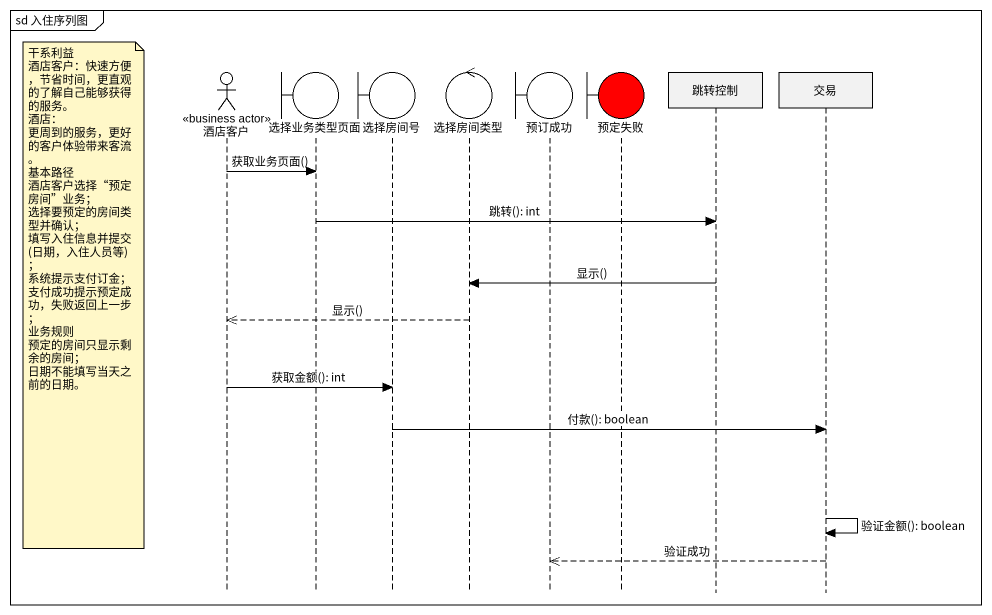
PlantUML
@startuml
mainframe sd 入住序列图
hide footbox
actor 酒店客户 <<business actor>>
boundary 选择业务类型页面
boundary 选择房间号
control 选择房间类型
boundary 预订成功
boundary 预定失败 #FF0000
participant 跳转控制
participant 交易

酒店客户 -> 选择业务类型页面 : 获取业务页面()
选择业务类型页面 -> 跳转控制 : 跳转(): int
跳转控制 -> 选择房间类型 : 显示()
note left of 酒店客户
  干系利益
  酒店客户：快速方便，节省时间，更直观的了解自己能够获得的服务。
  酒店： 更周到的服务，更好的客户体验带来客流。
  基本路径
  酒店客户选择“预定房间”业务；
  选择要预定的房间类型并确认；
  填写入住信息并提交(日期，入住人员等)；
  系统提示支付订金；
  支付成功提示预定成功，失败返回上一步；
  业务规则
  预定的房间只显示剩余的房间；
  日期不能填写当天之前的日期。
end note
选择房间类型 -->> 酒店客户 : 显示()
酒店客户 -> 选择房间号 : 获取金额(): int
选择房间号 -> 交易 : 付款(): boolean
交易 -> 交易 : 验证金额(): boolean
交易 -->> 预订成功 : 验证成功
@enduml
